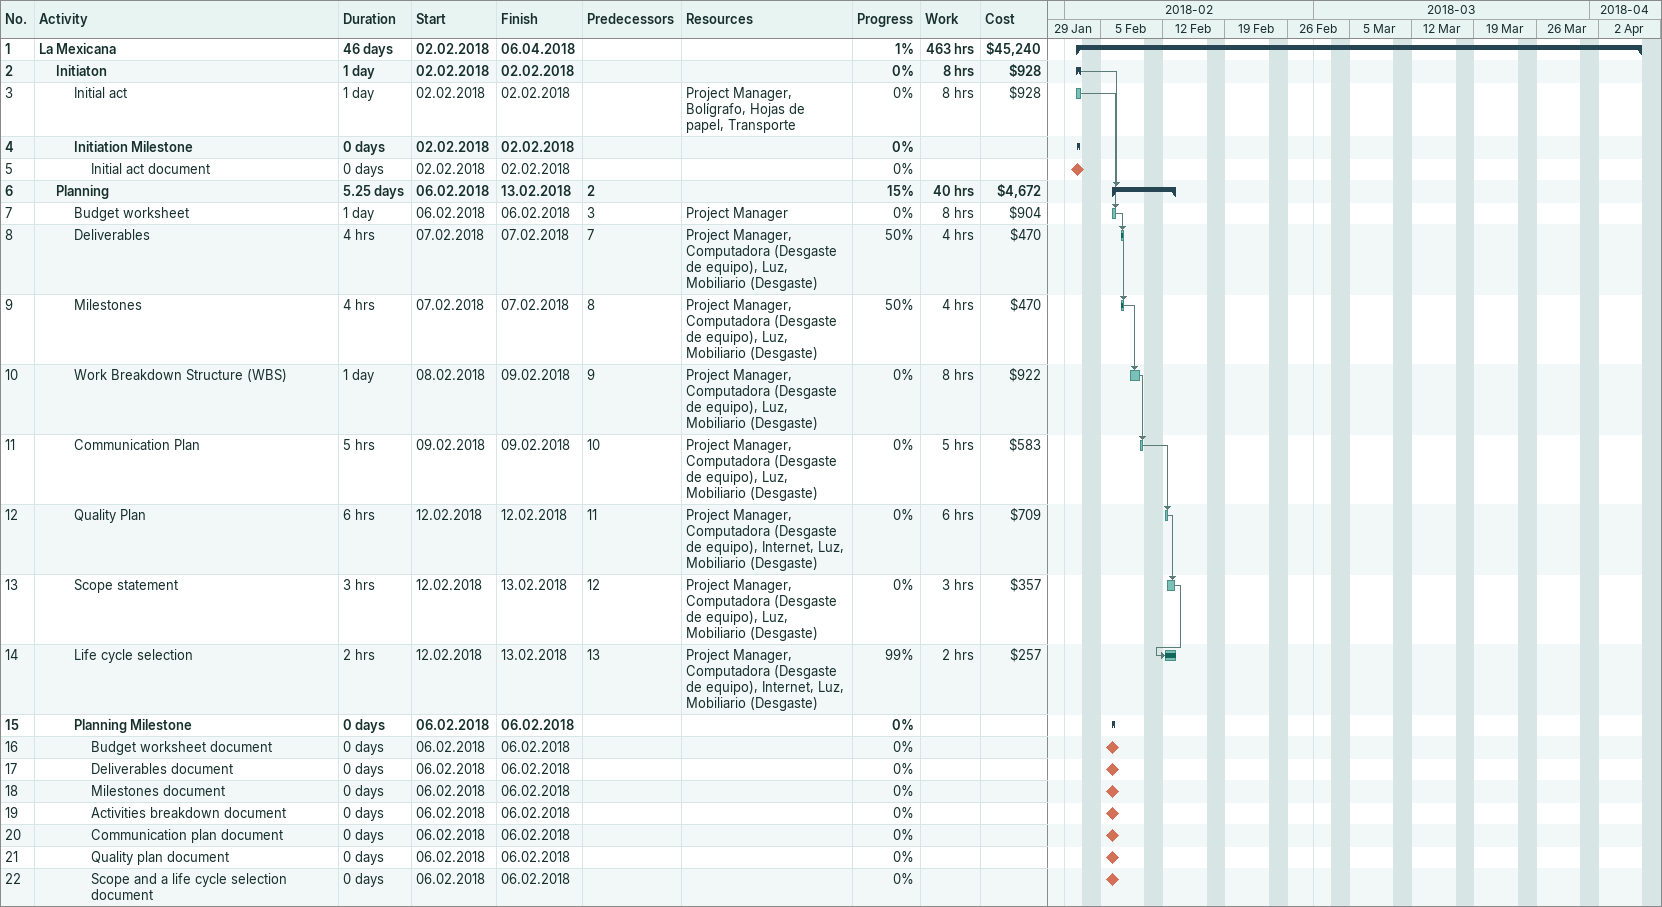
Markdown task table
| ID | Level | Task | Duration | Start | Finish | Predecessors | Resources | % complete | Work (h) | Cost ($) |
|---|---|---|---|---|---|---|---|---|---|---|
| 1 | 1 | **La Mexicana** | 46d | 2018-02-02 | 2018-04-06 |  |  | 1 | 463 | 45240 |
| 2 | 2 | **Initiaton** | 1d | 2018-02-02 | 2018-02-02 |  |  | 0 | 8 | 928 |
| 3 | 3 | Initial act | 1d | 2018-02-02 | 2018-02-02 |  | Project Manager, Bolígrafo, Hojas de papel, Transporte | 0 | 8 | 928 |
| 4 | 3 | **Initiation Milestone** | 0d | 2018-02-02 | 2018-02-02 |  |  | 0 |  |  |
| 5 | 4 | Initial act document | 0d | 2018-02-02 | 2018-02-02 |  |  | 0 |  |  |
| 6 | 2 | **Planning** | 5.25d | 2018-02-06 | 2018-02-13 | 2 |  | 15 | 40 | 4672 |
| 7 | 3 | Budget worksheet | 1d | 2018-02-06 | 2018-02-06 | 3 | Project Manager | 0 | 8 | 904 |
| 8 | 3 | Deliverables | 4h | 2018-02-07 | 2018-02-07 | 7 | Project Manager, Computadora (Desgaste de equipo), Luz, Mobiliario (Desgaste) | 50 | 4 | 470 |
| 9 | 3 | Milestones | 4h | 2018-02-07 | 2018-02-07 | 8 | Project Manager, Computadora (Desgaste de equipo), Luz, Mobiliario (Desgaste) | 50 | 4 | 470 |
| 10 | 3 | Work Breakdown Structure (WBS) | 1d | 2018-02-08 | 2018-02-09 | 9 | Project Manager, Computadora (Desgaste de equipo), Luz, Mobiliario (Desgaste) | 0 | 8 | 922 |
| 11 | 3 | Communication Plan | 5h | 2018-02-09 | 2018-02-09 | 10 | Project Manager, Computadora (Desgaste de equipo), Luz, Mobiliario (Desgaste) | 0 | 5 | 583 |
| 12 | 3 | Quality Plan | 6h | 2018-02-12 | 2018-02-12 | 11 | Project Manager, Computadora (Desgaste de equipo), Internet, Luz, Mobiliario (Desgaste) | 0 | 6 | 709 |
| 13 | 3 | Scope statement | 3h | 2018-02-12 | 2018-02-13 | 12 | Project Manager, Computadora (Desgaste de equipo), Luz, Mobiliario (Desgaste) | 0 | 3 | 357 |
| 14 | 3 | Life cycle selection | 2h | 2018-02-12 | 2018-02-13 | 13 | Project Manager, Computadora (Desgaste de equipo), Internet, Luz, Mobiliario (Desgaste) | 99 | 2 | 257 |
| 15 | 3 | **Planning Milestone** | 0d | 2018-02-06 | 2018-02-06 |  |  | 0 |  |  |
| 16 | 4 | Budget worksheet document | 0d | 2018-02-06 | 2018-02-06 |  |  | 0 |  |  |
| 17 | 4 | Deliverables document | 0d | 2018-02-06 | 2018-02-06 |  |  | 0 |  |  |
| 18 | 4 | Milestones document | 0d | 2018-02-06 | 2018-02-06 |  |  | 0 |  |  |
| 19 | 4 | Activities breakdown document | 0d | 2018-02-06 | 2018-02-06 |  |  | 0 |  |  |
| 20 | 4 | Communication plan document | 0d | 2018-02-06 | 2018-02-06 |  |  | 0 |  |  |
| 21 | 4 | Quality plan document | 0d | 2018-02-06 | 2018-02-06 |  |  | 0 |  |  |
| 22 | 4 | Scope and a life cycle selection document | 0d | 2018-02-06 | 2018-02-06 |  |  | 0 |  |  |
